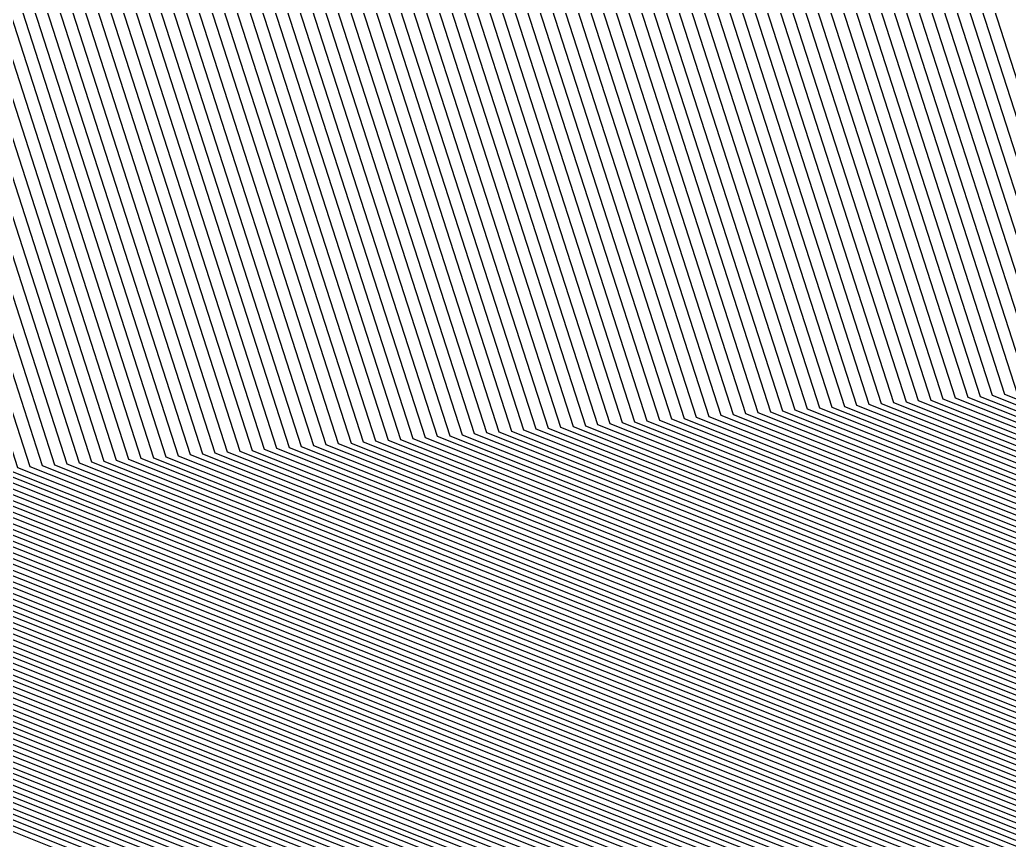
# Model space of a CAD drawing. Extents: x 7084 to 11035, y 13750 to 16729.
# Drawn here: x 8445.3 to 8532.5, y 14683.9 to 14756.2 of the extents above; entities that cross this region are included whole.
import ezdxf

# ---------------------------------------------------------------- set-up
doc = ezdxf.new("R2010")
doc.units = 0
doc.layers.add('Default', color=7, linetype='Continuous')

msp = doc.modelspace()

# ---------------------------------------------------------------- linework, layer by layer
at = {"layer": 'Default'}
for points in [[(9281.478, 15751.042), (9356.852, 15724.521), (9433.622, 15695.209), (9655.086, 15754.052), (9865.855, 15696.824), (9981.487, 15545.793), (9991.286, 15418.3), (9989.89, 15252.198), (9939.641, 15034.451), (9918.082, 14673.546), (9873.416, 14602.359), (9657.831, 14523.902), (9525.229, 14479.236), (9347.96, 14482.027), (9273.485, 14405.531), (9006.943, 14448.683), (8989.304, 14578.138), (8848.327, 14601.867), (8742.245, 14604.658), (8655.705, 14604.658), (8604.059, 14621.408), (8376.715, 14711.634)], [(9281.294, 15750.444), (9356.978, 15723.814), (9434.064, 15694.381), (9654.118, 15752.85), (9865.754, 15695.386), (9980.649, 15545.317), (9990.386, 15418.636), (9988.985, 15251.85), (9938.529, 15033.207), (9917.107, 14674.601), (9872.258, 14603.121), (9658.045, 14525.164), (9524.897, 14480.314), (9346.899, 14483.117), (9272.899, 14407.108), (9008.055, 14449.985), (8990.528, 14578.615), (8848.971, 14602.442), (8742.452, 14605.245), (8655.555, 14605.245), (8603.698, 14622.063), (8377.801, 14711.715)], [(9281.111, 15749.846), (9357.105, 15723.107), (9434.507, 15693.553), (9653.15, 15751.647), (9865.653, 15693.948), (9979.812, 15544.841), (9989.487, 15418.971), (9988.079, 15251.502), (9937.417, 15031.963), (9916.133, 14675.656), (9871.099, 14603.883), (9658.26, 14526.425), (9524.566, 14481.392), (9345.839, 14484.206), (9272.312, 14408.685), (9009.166, 14451.286), (8991.752, 14579.092), (8849.614, 14603.016), (8742.659, 14605.831), (8655.406, 14605.831), (8603.336, 14622.719), (8378.888, 14711.795)], [(9280.927, 15749.247), (9357.232, 15722.4), (9434.949, 15692.726), (9652.182, 15750.444), (9865.552, 15692.509), (9978.975, 15544.365), (9988.587, 15419.307), (9987.174, 15251.155), (9936.304, 15030.719), (9915.158, 14676.711), (9869.94, 14604.645), (9658.474, 14527.687), (9524.235, 14482.469), (9344.778, 14485.296), (9271.726, 14410.261), (9010.277, 14452.588), (8992.976, 14579.569), (8850.258, 14603.591), (8742.866, 14606.417), (8655.257, 14606.417), (8602.974, 14623.374), (8379.974, 14711.876)], [(9357.485, 15720.985), (9435.834, 15691.07), (9650.246, 15748.039), (9865.351, 15689.633), (9977.301, 15543.412), (9986.788, 15419.979), (9985.363, 15250.459), (9934.08, 15028.231), (9913.208, 14678.821), (9867.623, 14606.169), (9658.903, 14530.21), (9523.572, 14484.625), (9342.656, 14487.474), (9270.553, 14413.414), (9012.5, 14455.192), (8995.423, 14580.524), (8851.545, 14604.741), (8743.28, 14607.59), (8654.959, 14607.59), (8602.251, 14624.685), (8382.147, 14712.037)], [(8388.665, 14712.521), (8600.081, 14628.616), (8654.064, 14611.108), (8744.522, 14611.108), (8855.406, 14608.19), (9002.765, 14583.387), (9019.168, 14463.002), (9267.035, 14422.874), (9336.292, 14494.011), (9521.585, 14491.093), (9660.19, 14537.781), (9860.671, 14610.741), (9907.359, 14685.15), (9927.407, 15020.768), (9979.931, 15248.373), (9981.39, 15421.994), (9972.277, 15540.554), (9864.747, 15681.003), (9644.438, 15740.822), (9438.489, 15686.102), (9358.244, 15716.741), (9279.458, 15744.462)], [(9357.991, 15718.156), (9437.604, 15687.758), (9646.374, 15743.228), (9864.948, 15683.88), (9973.952, 15541.507), (9983.189, 15421.322), (9981.742, 15249.068), (9929.631, 15023.256), (9909.309, 14683.04), (9862.988, 14609.217), (9659.761, 14535.257), (9522.248, 14488.937), (9338.414, 14491.832), (9268.208, 14419.721), (9016.946, 14460.399), (9000.318, 14582.433), (8854.119, 14607.041), (8744.108, 14609.935), (8654.362, 14609.935), (8600.804, 14627.306), (8386.493, 14712.36)], [(9278.357, 15740.873), (9359.004, 15712.497), (9441.144, 15681.134), (9638.629, 15733.606), (9864.142, 15672.374), (9967.254, 15537.697), (9975.992, 15424.008), (9974.498, 15246.286), (9920.734, 15013.305), (9901.51, 14691.48), (9853.719, 14615.313), (9661.477, 14545.351), (9519.598, 14497.56), (9329.928, 14500.547), (9263.517, 14432.334), (9025.836, 14470.813), (9010.108, 14586.251), (8859.268, 14611.639), (8745.764, 14614.626), (8653.169, 14614.626), (8597.911, 14632.548), (8395.184, 14713.004)], [(9277.806, 15739.078), (9359.384, 15710.375), (9442.472, 15678.651), (9635.725, 15729.998), (9863.84, 15668.059), (9964.742, 15536.268), (9973.293, 15425.016), (9971.782, 15245.243), (9917.397, 15009.574), (9898.585, 14694.644), (9850.243, 14617.599), (9662.12, 14549.136), (9518.604, 14500.794), (9326.746, 14503.815), (9261.758, 14437.064), (9029.171, 14474.718), (9013.779, 14587.682), (8861.198, 14613.364), (8746.385, 14616.385), (8652.722, 14616.385), (8596.826, 14634.514), (8398.443, 14713.246)], [(8406.048, 14713.81), (8594.295, 14639.101), (8651.678, 14620.49), (8747.834, 14620.49), (8865.703, 14617.388), (9022.345, 14591.023), (9036.95, 14483.831), (9257.654, 14448.1), (9319.321, 14511.441), (9516.286, 14508.339), (9663.622, 14557.968), (9842.132, 14622.933), (9891.761, 14702.029), (9909.612, 15000.867), (9965.444, 15242.808), (9966.995, 15427.366), (9958.881, 15532.934), (9863.135, 15657.991), (9628.948, 15721.579), (9445.57, 15672.855), (9360.27, 15705.424), (9276.521, 15734.891), (9127.634, 15739.544)], [(8352.765, 15154.073), (8419.612, 14969.723), (8430.911, 14863.193), (8401.857, 14764.734), (8417.998, 14714.697), (8590.316, 14646.309), (8650.038, 14626.94), (8750.111, 14626.94), (8872.782, 14623.712), (9035.806, 14596.272), (9049.175, 14498.15), (9251.204, 14465.443), (9307.653, 14523.424), (9512.642, 14520.196), (9665.981, 14571.847), (9829.386, 14631.315), (9881.037, 14713.633), (9897.378, 14987.185), (9955.485, 15238.983), (9957.099, 15431.06), (9949.672, 15527.695), (9862.027, 15642.171), (9618.299, 15708.349)], [(9600.874, 15686.699), (9860.214, 15616.282), (9934.601, 15519.123), (9940.906, 15437.104), (9939.188, 15232.724), (9877.359, 14964.796), (9863.49, 14732.622), (9808.53, 14645.03), (9669.842, 14594.557), (9506.681, 14539.598), (9288.56, 14543.033), (9240.649, 14493.822), (9069.18, 14521.582), (9057.833, 14604.862), (8884.367, 14634.059), (8753.838, 14637.494), (8647.354, 14637.494), (8583.807, 14658.104), (8437.553, 14716.148), (8420.378, 14769.39), (8451.293, 14874.156), (8439.271, 14987.51), (8382.535, 15143.975)], [(8391.925, 14712.763), (8598.996, 14630.582), (8653.617, 14612.867), (8745.143, 14612.867), (8857.337, 14609.915), (9006.436, 14584.819), (9022.502, 14466.908), (9265.276, 14427.604), (9333.11, 14497.279), (9520.592, 14494.326), (9660.834, 14541.566), (9857.195, 14613.027), (9904.434, 14688.315), (9924.07, 15017.037), (9977.215, 15247.329), (9978.691, 15423.001), (9969.765, 15539.126)], [(9675.847, 14629.885), (9497.407, 14569.779), (9258.86, 14573.536), (9224.231, 14537.967), (9100.298, 14558.031), (9092.097, 14618.224), (8902.386, 14650.155), (8759.634, 14653.912), (8643.178, 14653.912), (8573.68, 14676.452), (8467.972, 14718.404), (8449.189, 14776.632), (8482.999, 14891.209), (8469.851, 15015.179), (8428.843, 15128.267), (8436.357, 15222.183), (8516.549, 15264.136), (8528.577, 15263.417), (8581.17, 15372.359), (8613.877, 15377.391), (8658.956, 15441.254), (8683.277, 15429.513), (8746.926, 15412.917), (8815.201, 15455.589)], [(9679.707, 14652.596), (9491.445, 14589.181), (9239.767, 14593.145), (9213.677, 14566.347), (9120.303, 14581.463), (9114.123, 14626.814), (8913.97, 14660.503), (8763.36, 14664.466), (8640.494, 14664.466), (8567.171, 14688.247), (8487.528, 14719.855), (8467.71, 14781.288), (8503.381, 14902.172), (8489.509, 15032.965), (8458.613, 15118.169), (8466.54, 15217.255), (8526.959, 15248.863), (8536.021, 15248.321), (8591.509, 15363.261), (8616.151, 15367.052), (8663.712, 15434.43), (8682.036, 15425.584), (8749.189, 15408.074), (8821.222, 15453.095)], [(9680.351, 14656.381), (9490.451, 14592.415), (9236.585, 14596.413), (9211.918, 14571.076), (9123.637, 14585.369), (9117.795, 14628.245), (8915.901, 14662.228), (8763.981, 14666.225), (8640.047, 14666.225), (8566.086, 14690.213), (8490.787, 14720.097), (8470.797, 14782.064), (8506.778, 14904), (8492.786, 15035.93), (8463.575, 15116.486), (8471.571, 15216.434), (8528.694, 15246.317), (8537.262, 15245.805), (8593.232, 15361.744), (8616.53, 15365.329), (8664.505, 15433.293), (8681.829, 15424.929), (8749.566, 15407.267), (8822.226, 15452.679)], [(9684.64, 14681.615), (9483.827, 14613.973), (9215.371, 14618.2), (9200.191, 14602.609), (9145.864, 14611.404), (9142.269, 14637.79), (8928.772, 14673.725), (8768.121, 14677.952), (8637.064, 14677.952), (8558.852, 14703.318), (8512.515, 14721.708), (8491.376, 14787.237), (8529.425, 14916.181), (8514.629, 15055.693), (8496.653, 15105.266), (8505.108, 15210.958), (8540.261, 15229.348), (8545.533, 15229.033), (8604.72, 15351.635), (8619.058, 15353.84), (8669.79, 15425.711), (8680.451, 15420.564), (8752.081, 15401.887), (8828.916, 15449.909)], [(9688.501, 14704.326), (9477.865, 14633.375), (9196.278, 14637.809), (9189.637, 14630.988), (9165.869, 14634.836), (9164.296, 14646.38), (8940.356, 14684.072), (8771.848, 14688.507), (8634.38, 14688.507), (8552.343, 14715.113), (8532.07, 14723.159), (8509.898, 14791.893), (8549.808, 14927.143), (8534.287, 15073.48), (8526.423, 15095.168), (8535.292, 15206.029), (8550.671, 15214.075), (8552.978, 15213.937), (8615.06, 15342.536), (8621.332, 15343.501), (8674.546, 15418.887), (8679.21, 15416.635), (8754.344, 15397.044), (8834.937, 15447.415)], [(9675.632, 14628.624), (9497.738, 14568.701), (9259.921, 14572.446), (9224.818, 14536.391), (9099.187, 14556.73), (9090.873, 14617.747), (8901.743, 14649.581), (8759.427, 14653.326), (8643.327, 14653.326), (8574.042, 14675.797), (8466.886, 14718.324), (8448.16, 14776.373), (8481.867, 14890.6), (8468.759, 15014.19), (8427.189, 15128.828), (8434.68, 15222.457), (8515.971, 15264.984), (8528.163, 15264.255), (8580.595, 15372.865), (8613.75, 15377.966), (8658.692, 15441.633), (8683.346, 15429.731), (8746.801, 15413.186)], [(8364.342, 15150.146), (8427.257, 14976.64), (8438.837, 14867.457), (8409.06, 14766.544), (8425.603, 14715.261), (8587.785, 14650.896), (8648.994, 14631.044), (8751.561, 14631.044), (8877.287, 14627.736), (9044.372, 14599.613), (9056.955, 14507.263), (9247.099, 14476.479), (9300.228, 14531.05), (9510.324, 14527.741), (9667.482, 14580.679), (9821.276, 14636.648), (9874.213, 14721.018), (9889.593, 14978.478), (9949.147, 15236.549), (9950.802, 15433.411)], [(9954.4, 15432.067), (9952.769, 15237.94), (9894.041, 14983.454), (9878.113, 14716.798), (9825.91, 14633.6), (9666.624, 14575.632), (9511.649, 14523.429), (9304.471, 14526.692), (9249.445, 14470.173), (9052.509, 14502.055), (9039.477, 14597.704), (8874.713, 14625.436), (8750.733, 14628.699), (8649.59, 14628.699), (8589.232, 14648.275), (8421.257, 14714.939), (8404.944, 14765.51), (8434.308, 14865.02), (8422.889, 14972.688), (8357.726, 15152.39)], [(9681.852, 14665.213), (9488.133, 14599.96), (9229.16, 14604.038), (9207.814, 14582.113), (9131.416, 14594.481), (9126.361, 14631.586), (8920.406, 14666.252), (8765.43, 14670.33), (8639.003, 14670.33), (8563.554, 14694.8), (8498.392, 14720.661), (8478, 14783.874), (8514.705, 14908.263), (8500.431, 15042.847), (8475.152, 15112.559), (8483.309, 15214.517), (8532.742, 15240.378), (8540.157, 15239.935), (8597.253, 15358.206), (8617.415, 15361.308), (8666.355, 15430.639)], [(9965.196, 15428.038), (9963.634, 15242.113), (9907.388, 14998.38), (9889.811, 14704.139), (9839.815, 14624.457), (9664.051, 14560.491), (9515.623, 14510.495), (9317.199, 14513.62), (9256.481, 14451.253), (9039.173, 14486.434), (9024.792, 14591.977), (8866.99, 14618.538), (8748.248, 14621.663), (8651.38, 14621.663), (8593.571, 14640.411), (8408.22, 14713.971), (8392.597, 14762.406), (8420.72, 14857.712), (8409.783, 14960.83), (8337.88, 15159.122)], [(9683.568, 14675.307), (9485.483, 14608.583), (9220.674, 14612.753), (9203.123, 14594.726), (9140.307, 14604.895), (9136.15, 14635.404), (8925.555, 14670.851), (8767.086, 14675.021), (8637.81, 14675.021), (8560.661, 14700.042), (8507.083, 14721.305), (8486.232, 14785.944), (8523.764, 14913.135), (8509.168, 15050.752), (8488.383, 15108.071), (8496.724, 15212.327), (8537.369, 15233.59), (8543.465, 15233.226), (8601.848, 15354.162), (8618.426, 15356.712), (8668.468, 15427.606), (8680.795, 15421.655), (8751.452, 15403.232)], [(9673.488, 14616.006), (9501.05, 14557.922), (9270.528, 14561.552), (9230.681, 14520.625), (9088.073, 14543.712), (9078.636, 14612.975), (8895.307, 14643.832), (8757.357, 14647.462), (8644.818, 14647.462), (8577.659, 14669.244), (8456.022, 14717.518), (8437.871, 14773.787), (8470.543, 14884.51), (8457.837, 15004.309), (8410.651, 15134.438), (8417.911, 15225.195), (8510.187, 15273.469), (8524.027, 15272.642), (8574.851, 15377.92), (8612.486, 15383.71)], [(9671.986, 14607.175), (9503.368, 14550.377), (9277.953, 14553.927), (9234.786, 14509.588), (9080.293, 14534.6), (9070.07, 14609.634), (8890.802, 14639.808), (8755.908, 14643.358), (8645.862, 14643.358), (8580.19, 14664.657), (8448.417, 14716.953), (8430.668, 14771.976), (8462.617, 14880.247), (8450.192, 14997.392), (8399.073, 15138.365), (8406.173, 15227.112), (8506.139, 15279.408), (8521.132, 15278.512), (8570.83, 15381.458)], [(9674.56, 14622.315), (9499.394, 14563.312), (9265.224, 14566.999), (9227.75, 14528.508), (9093.63, 14550.221), (9084.754, 14615.361), (8898.525, 14646.706), (8758.392, 14650.394), (8644.073, 14650.394), (8575.85, 14672.52), (8461.454, 14717.921), (8443.015, 14775.08), (8476.205, 14887.555), (8463.298, 15009.25), (8418.92, 15131.633), (8426.295, 15223.826), (8513.079, 15269.227), (8526.095, 15268.449), (8577.723, 15375.392), (8613.118, 15380.838)], [(9679.278, 14650.073), (9492.107, 14587.025), (9241.889, 14590.966), (9214.85, 14563.193), (9118.08, 14578.86), (9111.676, 14625.859), (8912.683, 14659.353), (8762.946, 14663.294), (8640.792, 14663.294), (8567.894, 14686.936), (8485.355, 14719.694), (8465.653, 14780.771), (8501.117, 14900.954), (8487.325, 15030.989), (8455.306, 15119.291), (8463.186, 15217.803), (8525.802, 15250.56), (8535.194, 15249.999), (8590.36, 15364.272)], [(8930.703, 14675.449), (8768.742, 14679.711), (8636.617, 14679.711), (8557.768, 14705.284), (8515.774, 14721.95), (8494.463, 14788.013), (8532.822, 14918.008), (8517.905, 15058.658), (8501.614, 15103.583), (8510.139, 15210.136), (8541.996, 15226.802), (8546.774, 15226.517), (8606.444, 15350.118)], [(9685.498, 14686.662), (9482.502, 14618.284), (9211.128, 14622.558), (9197.846, 14608.915), (9150.31, 14616.611), (9147.164, 14639.699), (8931.347, 14676.024), (8768.949, 14680.298), (8636.468, 14680.298), (8557.406, 14705.94), (8516.86, 14722.031), (8495.492, 14788.272), (8533.955, 14918.617), (8518.997, 15059.646), (8503.268, 15103.022), (8511.816, 15209.863), (8542.574, 15225.954), (8547.188, 15225.678), (8607.018, 15349.613)], [(8607.593, 15349.107), (8547.601, 15224.839), (8543.153, 15225.105), (8513.492, 15209.589), (8504.922, 15102.461), (8520.089, 15060.634), (8535.087, 14919.226), (8496.521, 14788.53), (8517.947, 14722.111), (8557.044, 14706.595), (8636.318, 14680.884), (8769.156, 14680.884), (8931.99, 14676.599), (9148.387, 14640.176), (9151.421, 14617.913), (9197.259, 14610.492), (9210.067, 14623.647), (9482.171, 14619.362), (9685.713, 14687.924)], [(9686.142, 14690.447), (9481.508, 14621.518), (9207.946, 14625.826), (9196.087, 14613.645), (9153.644, 14620.516), (9150.835, 14641.13), (8933.277, 14677.749), (8769.57, 14682.057), (8636.02, 14682.057), (8556.321, 14707.905), (8520.12, 14722.273), (8498.579, 14789.048), (8537.352, 14920.444), (8522.274, 15062.61), (8508.23, 15101.339), (8516.846, 15209.041), (8544.309, 15223.408), (8548.428, 15223.162), (8608.741, 15348.096)], [(8610.465, 15346.58), (8549.669, 15220.646), (8546.044, 15220.863), (8521.877, 15208.22), (8513.192, 15099.656), (8525.55, 15065.575), (8540.749, 14922.271), (8501.666, 14789.824), (8523.379, 14722.514), (8555.236, 14709.871), (8635.573, 14683.816), (8770.191, 14683.816), (8935.208, 14679.473), (9154.506, 14642.562), (9156.978, 14624.422), (9194.328, 14618.375), (9204.764, 14629.094)], [(9687, 14695.494), (9480.183, 14625.829), (9203.703, 14630.184), (9193.741, 14619.952), (9158.089, 14625.723), (9155.73, 14643.039), (8935.852, 14680.048), (8770.398, 14684.402), (8635.424, 14684.402), (8554.874, 14710.526), (8524.465, 14722.595), (8502.695, 14790.082), (8541.881, 14922.88), (8526.642, 15066.563), (8514.846, 15099.095), (8523.554, 15207.946), (8546.623, 15220.014), (8550.083, 15219.808), (8611.039, 15346.074)], [(8611.613, 15345.569), (8550.496, 15218.969), (8547.201, 15219.166), (8525.23, 15207.672), (8516.499, 15098.534), (8527.734, 15067.551), (8543.014, 14923.489), (8503.724, 14790.341), (8525.552, 14722.676), (8554.513, 14711.182), (8635.275, 14684.989), (8770.605, 14684.989), (8936.495, 14680.623), (9156.953, 14643.516), (9159.2, 14627.025), (9193.155, 14621.528), (9202.642, 14631.273), (9479.852, 14626.907), (9687.214, 14696.756)], [(9687.643, 14699.279), (9479.19, 14629.063), (9200.521, 14633.452), (9191.982, 14624.681), (9161.423, 14629.629), (9159.401, 14644.471), (8937.782, 14681.773), (8771.02, 14686.161), (8634.976, 14686.161), (8553.789, 14712.492), (8527.724, 14722.837), (8505.782, 14790.858), (8545.278, 14924.707), (8529.919, 15069.527), (8519.807, 15097.412), (8528.584, 15207.125), (8548.358, 15217.469), (8551.323, 15217.292), (8612.762, 15344.558)], [(8613.337, 15344.052), (8551.737, 15216.453), (8548.936, 15216.62), (8530.261, 15206.851), (8521.461, 15096.851), (8531.011, 15070.516), (8546.411, 14925.316), (8506.811, 14791.117), (8528.811, 14722.917), (8553.428, 14713.148), (8634.827, 14686.748), (8771.227, 14686.748), (8938.426, 14682.348), (9160.625, 14644.948), (9162.535, 14630.931), (9191.396, 14626.258), (9199.46, 14634.541), (9478.859, 14630.141), (9687.857, 14700.541)], [(8613.911, 15343.547), (8552.15, 15215.614), (8549.514, 15215.772), (8531.938, 15206.577), (8523.115, 15096.29), (8532.103, 15071.504), (8547.543, 14925.925), (8507.84, 14791.376), (8529.897, 14722.998), (8553.066, 14713.803), (8634.678, 14687.334), (8771.434, 14687.334), (8939.069, 14682.923), (9161.848, 14645.425), (9163.646, 14632.232), (9190.809, 14627.835), (9198.399, 14635.63), (9478.527, 14631.219), (9688.072, 14701.802)], [(8939.713, 14683.498), (8771.641, 14687.92), (8634.529, 14687.92), (8552.704, 14714.458), (8530.984, 14723.079), (8508.869, 14791.634), (8548.675, 14926.534), (8533.195, 15072.492), (8524.769, 15095.729), (8533.615, 15206.303), (8550.093, 15214.923), (8552.564, 15214.776), (8614.485, 15343.041)], [(8615.634, 15342.03), (8553.391, 15213.098), (8551.249, 15213.227), (8536.968, 15205.756), (8528.077, 15094.607), (8535.379, 15074.468), (8550.94, 14927.752), (8510.927, 14792.152), (8533.156, 14723.24)], [(9688.93, 14706.849), (9477.202, 14635.531), (9194.156, 14639.988), (9188.464, 14634.141), (9168.091, 14637.439), (9166.743, 14647.334), (8941.644, 14685.222), (8772.262, 14689.679), (8634.082, 14689.679), (8551.619, 14716.424), (8534.243, 14723.32), (8511.956, 14792.41), (8552.072, 14928.362), (8536.471, 15075.456), (8529.731, 15094.046), (8538.645, 15205.482), (8551.828, 15212.378), (8553.805, 15212.26), (8616.209, 15341.525)], [(9689.788, 14711.896), (9475.878, 14639.842), (9189.914, 14644.346), (9186.119, 14640.448), (9172.537, 14642.646), (9171.638, 14649.243), (8944.218, 14687.522), (8773.09, 14692.025), (8633.485, 14692.025), (8550.173, 14719.045), (8538.588, 14723.643), (8516.071, 14793.445), (8556.602, 14930.798), (8540.84, 15079.409), (8536.346, 15091.802), (8545.353, 15204.387), (8554.141, 15208.984), (8555.459, 15208.905), (8618.506, 15339.503)], [(8619.081, 15338.998), (8555.873, 15208.067), (8554.719, 15208.136), (8547.03, 15204.113), (8538, 15091.241), (8541.932, 15080.397), (8557.734, 14931.407), (8517.1, 14793.704), (8539.675, 14723.723), (8549.811, 14719.7), (8633.336, 14692.611), (8773.297, 14692.611), (8944.861, 14688.096), (9172.862, 14649.72), (9173.648, 14643.948), (9185.532, 14642.024), (9188.853, 14645.435)], [(8619.655, 15338.492), (8556.286, 15207.228), (8555.298, 15207.287), (8548.707, 15203.839), (8539.654, 15090.68), (8543.024, 15081.385), (8558.866, 14932.016), (8518.129, 14793.962), (8540.761, 14723.804), (8549.449, 14720.356), (8633.187, 14693.198), (8773.504, 14693.198), (8945.505, 14688.671), (9174.086, 14650.197), (9174.76, 14645.25), (9184.946, 14643.601), (9187.792, 14646.524), (9475.215, 14641.998), (9690.217, 14714.42)], [(8620.23, 15337.987), (8556.7, 15206.389), (8555.876, 15206.439), (8550.383, 15203.565), (8541.308, 15090.119), (8544.116, 15082.373), (8559.999, 14932.625), (8519.158, 14794.221), (8541.848, 14723.884), (8549.088, 14721.011), (8633.038, 14693.784), (8773.711, 14693.784), (8946.148, 14689.246), (9175.309, 14650.675), (9175.871, 14646.552), (9184.36, 14645.178)], [(8891.446, 14640.383), (8756.115, 14643.944), (8645.713, 14643.944), (8579.828, 14665.312), (8449.504, 14717.034), (8431.697, 14772.235), (8463.749, 14880.856), (8451.284, 14998.38), (8400.727, 15137.804), (8407.85, 15226.838), (8506.717, 15278.56)], [(9672.63, 14610.96), (9502.375, 14553.611), (9274.771, 14557.195), (9233.027, 14514.318), (9083.628, 14538.505), (9073.741, 14611.066), (8892.733, 14641.532), (8756.529, 14645.117), (8645.415, 14645.117), (8579.105, 14666.623), (8451.676, 14717.195), (8433.755, 14772.752), (8466.014, 14882.074), (8453.469, 15000.356), (8404.035, 15136.682), (8411.204, 15226.29), (8507.874, 15276.863)], [(9672.844, 14612.221), (9502.044, 14554.688), (9273.71, 14558.284), (9232.44, 14515.895), (9084.739, 14539.807), (9074.965, 14611.543), (8893.376, 14642.107), (8756.736, 14645.703), (8645.266, 14645.703), (8578.744, 14667.278), (8452.763, 14717.276), (8434.784, 14773.011), (8467.146, 14882.683), (8454.561, 15001.344), (8405.689, 15136.121), (8412.881, 15226.016), (8508.452, 15276.014)], [(8510.765, 15272.62), (8419.588, 15224.921), (8412.304, 15133.877), (8458.929, 15005.297), (8471.675, 14885.119), (8438.9, 14774.045), (8457.108, 14717.598), (8577.297, 14669.899), (8644.669, 14648.048), (8757.564, 14648.048), (8895.951, 14644.407), (9079.859, 14613.452), (9089.184, 14545.014)], [(8511.344, 15271.772), (8421.265, 15224.648), (8413.958, 15133.316), (8460.021, 15006.285), (8472.808, 14885.728), (8439.929, 14774.304), (8458.195, 14717.679)], [(8511.922, 15270.924), (8422.942, 15224.374), (8415.612, 15132.755), (8461.114, 15007.273), (8473.94, 14886.337), (8440.958, 14774.563), (8459.281, 14717.759), (8576.574, 14671.21), (8644.371, 14649.221), (8757.978, 14649.221), (8897.238, 14645.556), (9082.307, 14614.406), (9091.407, 14547.617), (9228.922, 14525.354), (9267.346, 14564.821), (9500.056, 14561.156), (9674.131, 14619.792)], [(8643.924, 14650.98), (8575.489, 14673.175), (8462.54, 14718.001), (8444.044, 14775.339), (8477.337, 14888.164), (8464.39, 15010.238), (8420.574, 15131.072), (8427.972, 15223.552), (8513.657, 15268.378)], [(9674.989, 14624.838), (9498.731, 14565.467), (9263.103, 14569.178), (9226.577, 14531.661), (9095.853, 14552.824), (9087.202, 14616.315), (8899.812, 14647.856), (8758.806, 14651.567), (8643.775, 14651.567), (8575.127, 14673.831), (8463.627, 14718.082), (8445.073, 14775.597), (8478.47, 14888.773), (8465.482, 15011.226), (8422.228, 15130.511), (8429.649, 15223.279), (8514.235, 15267.53)], [(8514.814, 15266.681), (8431.326, 15223.005), (8423.882, 15129.95), (8466.574, 15012.214), (8479.602, 14889.382), (8446.102, 14775.856), (8464.713, 14718.162), (8574.765, 14674.486), (8643.626, 14652.153), (8759.013, 14652.153), (8900.456, 14648.431), (9088.425, 14616.792), (9096.964, 14554.126), (9225.991, 14533.237), (9262.042, 14570.267), (9498.4, 14566.545), (9675.203, 14626.1)], [(8515.392, 15265.833), (8433.003, 15222.731), (8425.536, 15129.389), (8467.666, 15013.202), (8480.734, 14889.991), (8447.131, 14776.115), (8465.8, 14718.243), (8574.404, 14675.141), (8643.476, 14652.739), (8759.22, 14652.739), (8901.099, 14649.006), (9089.649, 14617.269), (9098.075, 14555.428), (9225.404, 14534.814)], [(8517.127, 15263.287), (8438.033, 15221.91), (8430.497, 15127.706), (8470.943, 15016.167), (8484.131, 14891.819), (8450.218, 14776.891), (8469.059, 14718.485)], [(9676.276, 14632.409), (9496.744, 14571.935), (9256.739, 14575.714), (9223.059, 14541.121), (9102.521, 14560.635), (9094.544, 14619.178), (8903.673, 14651.305), (8760.048, 14655.085), (8642.88, 14655.085), (8572.957, 14677.762), (8470.145, 14718.565), (8451.247, 14777.149), (8485.264, 14892.428), (8472.035, 15017.155), (8432.151, 15127.145), (8439.71, 15221.636), (8517.706, 15262.439)], [(9676.49, 14633.67), (9496.413, 14573.013), (9255.678, 14576.804), (9222.472, 14542.697), (9103.632, 14561.937), (9095.768, 14619.656), (8904.317, 14651.88), (8760.255, 14655.671), (8642.731, 14655.671), (8572.595, 14678.418), (8471.232, 14718.646), (8452.276, 14777.408), (8486.396, 14893.037), (8473.127, 15018.143), (8433.805, 15126.584), (8441.387, 15221.362), (8518.284, 15261.59)], [(9676.919, 14636.194), (9495.75, 14575.168), (9253.556, 14578.983), (9221.3, 14545.85), (9105.855, 14564.54), (9098.215, 14620.61), (8905.604, 14653.03), (8760.669, 14656.844), (8642.433, 14656.844), (8571.872, 14679.728), (8473.404, 14718.807), (8454.334, 14777.925), (8488.661, 14894.255), (8475.311, 15020.119), (8437.113, 15125.462), (8444.741, 15220.814), (8519.441, 15259.893)], [(8520.019, 15259.045), (8446.418, 15220.541), (8438.767, 15124.901), (8476.404, 15021.108), (8489.793, 14894.864), (8455.363, 14778.184), (8474.491, 14718.888), (8571.51, 14680.384), (8642.283, 14657.43), (8760.876, 14657.43), (8906.248, 14653.605), (9099.439, 14621.087), (9106.966, 14565.842), (9220.713, 14547.427), (9252.496, 14580.072)], [(9677.348, 14638.717), (9495.088, 14577.324), (9251.435, 14581.161), (9220.127, 14549.004), (9108.078, 14567.144), (9100.663, 14621.564), (8906.891, 14654.179), (8761.083, 14658.016), (8642.134, 14658.016), (8571.149, 14681.039), (8475.577, 14718.968), (8456.392, 14778.443), (8490.925, 14895.473), (8477.496, 15022.096), (8440.421, 15124.34), (8448.095, 15220.267), (8520.597, 15258.196)], [(9677.563, 14639.979), (9494.757, 14578.402), (9250.374, 14582.251), (9219.541, 14550.58), (9109.189, 14568.446), (9101.886, 14622.042), (8907.535, 14654.754), (8761.29, 14658.603), (8641.985, 14658.603), (8570.787, 14681.694), (8476.664, 14719.049), (8457.421, 14778.701), (8492.058, 14896.082), (8478.588, 15023.084), (8442.074, 15123.779), (8449.772, 15219.993), (8521.176, 15257.348)], [(8521.754, 15256.499), (8451.448, 15219.719), (8443.728, 15123.218), (8479.68, 15024.072), (8493.19, 14896.691), (8458.45, 14778.96), (8477.75, 14719.129), (8570.425, 14682.349), (8641.836, 14659.189), (8761.497, 14659.189), (8908.178, 14655.329), (9103.11, 14622.519), (9110.3, 14569.747), (9218.954, 14552.157), (9249.314, 14583.34), (9494.426, 14579.48), (9677.777, 14641.241)], [(8522.332, 15255.651), (8453.125, 15219.445), (8445.382, 15122.657), (8480.772, 15025.06), (8494.322, 14897.3), (8459.479, 14779.219), (8478.836, 14719.21), (8570.064, 14683.005), (8641.687, 14659.775), (8761.704, 14659.775), (8908.822, 14655.904), (9104.334, 14622.996), (9111.412, 14571.049), (9218.368, 14553.734), (9248.253, 14584.429), (9494.094, 14580.558), (9677.992, 14642.502)], [(8522.911, 15254.802), (8454.802, 15219.172), (8447.036, 15122.096), (8481.864, 15026.048), (8495.455, 14897.909), (8460.508, 14779.477), (8479.923, 14719.291), (8569.702, 14683.66), (8641.538, 14660.362), (8761.911, 14660.362), (8909.465, 14656.479), (9105.557, 14623.473), (9112.523, 14572.351), (9217.782, 14555.31), (9247.192, 14585.519), (9493.763, 14581.636), (9678.206, 14643.764)], [(8523.489, 15253.954), (8456.479, 15218.898), (8448.69, 15121.535), (8482.956, 15027.037), (8496.587, 14898.518), (8461.537, 14779.736), (8481.009, 14719.371), (8569.34, 14684.315), (8641.389, 14660.948), (8762.118, 14660.948), (8910.109, 14657.054), (9106.781, 14623.95), (9113.634, 14573.653), (9217.195, 14556.887), (9246.131, 14586.608), (9493.432, 14582.714), (9678.421, 14645.026)], [(9678.635, 14646.287), (9493.101, 14583.792), (9245.071, 14587.698), (9216.609, 14558.463), (9114.746, 14574.954), (9108.005, 14624.428), (8910.753, 14657.629), (8762.325, 14661.535), (8641.24, 14661.535), (8568.979, 14684.97), (8482.096, 14719.452), (8462.566, 14779.995), (8497.72, 14899.127), (8484.049, 15028.025), (8450.344, 15120.974), (8458.156, 15218.624), (8524.067, 15253.105)], [(8524.646, 15252.257), (8459.833, 15218.35), (8451.998, 15120.413), (8485.141, 15029.013), (8498.852, 14899.736), (8463.595, 14780.253), (8483.182, 14719.532), (8568.617, 14685.626), (8641.09, 14662.121), (8762.532, 14662.121), (8911.396, 14658.203), (9109.229, 14624.905), (9115.857, 14576.256), (9216.023, 14560.04), (9244.01, 14588.787)], [(8525.224, 15251.408), (8461.51, 15218.076), (8453.652, 15119.852), (8486.233, 15030.001), (8499.984, 14900.345), (8464.624, 14780.512), (8484.268, 14719.613), (8568.256, 14686.281), (8640.941, 14662.707), (8762.739, 14662.707), (8912.04, 14658.778), (9110.452, 14625.382), (9116.969, 14577.558), (9215.436, 14561.617)], [(9679.493, 14651.334), (9491.776, 14588.103), (9240.828, 14592.055), (9214.264, 14564.77), (9119.191, 14580.162), (9112.9, 14626.337), (8913.327, 14659.928), (8763.153, 14663.88), (8640.643, 14663.88), (8567.532, 14687.592), (8486.441, 14719.774), (8466.681, 14781.029), (8502.249, 14901.563), (8488.417, 15031.977), (8456.959, 15118.73), (8464.863, 15217.529), (8526.381, 15249.711)], [(8527.537, 15248.014), (8468.217, 15216.981), (8460.267, 15117.608), (8490.601, 15033.954), (8504.514, 14902.781), (8468.739, 14781.547), (8488.614, 14719.935), (8566.809, 14688.902), (8640.345, 14665.053), (8763.567, 14665.053), (8914.614, 14661.078), (9115.347, 14627.291), (9121.414, 14582.765), (9213.091, 14567.923), (9238.706, 14594.234), (9491.113, 14590.259), (9679.922, 14653.858)], [(8763.774, 14665.639), (8640.196, 14665.639), (8566.447, 14689.557), (8489.7, 14720.016), (8469.768, 14781.805), (8505.646, 14903.39), (8491.694, 15034.942), (8461.921, 15117.047), (8469.894, 15216.707), (8528.116, 15247.166)], [(9680.78, 14658.904), (9489.789, 14594.571), (9234.464, 14598.591), (9210.745, 14574.23), (9125.859, 14587.972), (9120.242, 14629.2), (8917.188, 14663.377), (8764.395, 14667.398), (8639.748, 14667.398), (8565.362, 14691.523), (8492.96, 14720.258), (8472.855, 14782.581), (8509.043, 14905.218), (8494.97, 15037.906), (8466.883, 15115.364), (8474.924, 15215.886), (8529.851, 15244.62)], [(8530.429, 15243.772), (8476.601, 15215.612), (8468.537, 15114.803), (8496.062, 15038.894), (8510.175, 14905.827), (8473.884, 14782.84), (8494.046, 14720.338), (8565.001, 14692.179), (8639.599, 14667.984), (8764.602, 14667.984), (8917.832, 14663.952), (9121.466, 14629.677), (9126.971, 14589.274)], [(8531.007, 15242.923), (8478.278, 15215.338), (8470.191, 15114.242), (8497.154, 15039.883), (8511.308, 14906.436), (8474.913, 14783.099), (8495.132, 14720.419), (8564.639, 14692.834), (8639.45, 14668.571), (8764.809, 14668.571), (8918.475, 14664.527), (9122.689, 14630.154), (9128.082, 14590.576), (9209.573, 14577.383), (9232.342, 14600.77), (9489.126, 14596.726), (9681.209, 14661.428)], [(8639.152, 14669.743), (8563.916, 14694.144), (8497.305, 14720.58), (8476.971, 14783.616), (8513.572, 14907.654), (8499.339, 15041.859), (8473.498, 15113.12), (8481.632, 15214.791), (8532.164, 15241.227)], [(9682.067, 14666.475), (9487.801, 14601.038), (9228.099, 14605.128), (9207.227, 14583.689), (9132.528, 14595.783), (9127.584, 14632.063), (8921.05, 14666.826), (8765.637, 14670.916), (8638.854, 14670.916), (8563.192, 14695.455), (8499.478, 14720.741), (8479.029, 14784.133), (8515.837, 14908.872), (8501.523, 15043.835), (8476.806, 15111.998), (8484.986, 15214.243), (8533.321, 15239.53)], [(9682.281, 14667.736), (9487.47, 14602.116), (9227.039, 14606.217), (9206.641, 14585.266), (9133.639, 14597.085), (9128.808, 14632.54), (8921.693, 14667.401), (8765.844, 14671.503), (8638.704, 14671.503), (8562.831, 14696.11), (8500.564, 14720.822), (8480.058, 14784.392), (8516.969, 14909.481), (8502.615, 15044.823), (8478.46, 15111.437), (8486.663, 15213.969), (8533.899, 15238.681), (8540.984, 15238.258)], [(8534.477, 15237.833), (8488.339, 15213.696), (8480.114, 15110.876), (8503.707, 15045.812), (8518.102, 14910.09), (8481.087, 14784.65), (8501.651, 14720.902), (8562.469, 14696.766), (8638.555, 14672.089), (8766.051, 14672.089), (8922.337, 14667.976), (9130.032, 14633.018), (9134.75, 14598.386), (9206.055, 14586.843), (9225.978, 14607.306), (9487.139, 14603.194), (9682.496, 14668.998)], [(9682.71, 14670.26), (9486.808, 14604.272), (9224.917, 14608.396), (9205.468, 14588.419), (9135.862, 14599.688), (9131.255, 14633.495), (8922.98, 14668.551), (8766.258, 14672.675), (8638.406, 14672.675), (8562.107, 14697.421), (8502.737, 14720.983), (8482.116, 14784.909), (8519.234, 14910.699), (8504.799, 15046.8), (8481.768, 15110.315), (8490.016, 15213.422), (8535.056, 15236.984), (8541.811, 15236.58)], [(8535.634, 15236.136), (8491.693, 15213.148), (8483.422, 15109.754), (8505.891, 15047.788), (8520.367, 14911.308), (8483.145, 14785.168), (8503.824, 14721.064), (8561.746, 14698.076), (8638.257, 14673.262), (8766.465, 14673.262), (8923.624, 14669.126), (9132.479, 14633.972), (9136.973, 14600.99), (9204.882, 14589.996), (9223.856, 14609.485), (9486.476, 14605.349), (9682.925, 14671.522)], [(8924.267, 14669.701), (8766.672, 14673.848), (8638.108, 14673.848), (8561.384, 14698.731), (8504.91, 14721.144), (8484.174, 14785.426), (8521.499, 14911.917), (8506.984, 15048.776), (8485.076, 15109.193), (8493.37, 15212.874), (8536.212, 15235.287)], [(8536.791, 15234.439), (8495.047, 15212.6), (8486.729, 15108.632), (8508.076, 15049.764), (8522.631, 14912.526), (8485.203, 14785.685), (8505.996, 14721.225), (8561.022, 14699.387), (8637.959, 14674.434), (8766.879, 14674.434), (8924.911, 14670.276), (9134.927, 14634.926), (9139.196, 14603.593), (9203.709, 14593.149), (9221.735, 14611.664), (9485.814, 14607.505), (9683.353, 14674.045)], [(9684.211, 14679.092), (9484.489, 14611.817), (9217.492, 14616.022), (9201.364, 14599.456), (9143.641, 14608.8), (9139.821, 14636.835), (8927.485, 14672.575), (8767.707, 14676.78), (8637.362, 14676.78), (8559.576, 14702.008), (8510.342, 14721.547), (8489.319, 14786.72), (8527.161, 14914.962), (8512.444, 15053.717), (8493.345, 15106.388), (8501.754, 15211.505), (8539.104, 15231.045)], [(8539.682, 15230.196), (8503.431, 15211.231), (8494.999, 15105.827), (8513.536, 15054.705), (8528.293, 14915.571), (8490.348, 14786.978), (8511.428, 14721.628), (8559.214, 14702.663), (8637.213, 14677.366), (8767.914, 14677.366), (8928.129, 14673.15), (9141.045, 14637.313), (9144.753, 14610.102), (9200.777, 14601.032), (9216.431, 14617.111), (9484.158, 14612.895), (9684.426, 14680.353)], [(8755.494, 14642.185), (8646.161, 14642.185), (8580.913, 14663.346), (8446.244, 14716.792), (8428.61, 14771.459), (8460.352, 14879.028), (8448.008, 14995.415), (8395.766, 15139.487), (8402.819, 15227.659)], [(9671.772, 14605.913), (9503.7, 14549.299), (9279.014, 14552.837), (9235.372, 14508.012), (9079.182, 14533.298), (9068.846, 14609.157), (8890.159, 14639.233), (8755.701, 14642.771), (8646.011, 14642.771), (8580.552, 14664.001), (8447.331, 14716.873), (8429.639, 14771.717), (8461.484, 14879.638), (8449.1, 14996.404), (8397.42, 15138.926), (8404.496, 15227.385)], [(9685.927, 14689.185), (9481.839, 14620.44), (9209.006, 14624.737), (9196.673, 14612.068), (9152.532, 14619.215), (9149.611, 14640.653), (8932.634, 14677.174), (8769.363, 14681.471), (8636.169, 14681.471), (8556.683, 14707.25), (8519.033, 14722.192), (8497.55, 14788.789), (8536.219, 14919.835), (8521.181, 15061.622), (8506.576, 15101.9), (8515.169, 15209.315), (8543.731, 15224.257)], [(9689.144, 14708.111), (9476.871, 14636.608), (9193.096, 14641.077), (9187.878, 14635.718), (9169.203, 14638.741), (9167.967, 14647.811), (8942.287, 14685.797), (8772.469, 14690.266), (8633.932, 14690.266), (8551.258, 14717.079), (8535.329, 14723.401), (8512.985, 14792.669), (8553.205, 14928.971), (8537.564, 15076.445), (8531.384, 15093.485), (8540.322, 15205.208), (8552.406, 15211.53), (8554.218, 15211.421)], [(9689.359, 14709.373), (9476.54, 14637.686), (9192.035, 14642.167), (9187.291, 14637.294), (9170.314, 14640.043), (9169.191, 14648.288), (8942.931, 14686.372), (8772.676, 14690.852), (8633.783, 14690.852), (8550.896, 14717.735), (8536.416, 14723.481), (8514.014, 14792.928), (8554.337, 14929.58), (8538.656, 15077.433), (8533.038, 15092.924), (8541.999, 15204.934), (8552.984, 15210.681), (8554.632, 15210.583)], [(9689.573, 14710.634), (9476.209, 14638.764), (9190.974, 14643.256), (9186.705, 14638.871), (9171.426, 14641.345), (9170.414, 14648.766), (8943.574, 14686.947), (8772.883, 14691.439), (8633.634, 14691.439), (8550.534, 14718.39), (8537.502, 14723.562), (8515.042, 14793.186), (8555.469, 14930.189), (8539.748, 15078.421), (8534.692, 15092.363), (8543.676, 15204.66), (8553.563, 15209.833), (8555.046, 15209.744)], [(9662.764, 14552.921), (9517.611, 14504.027), (9323.564, 14507.083), (9259.999, 14441.794), (9032.505, 14478.624), (9017.45, 14589.114), (8863.129, 14615.089), (8747.006, 14618.144), (8652.275, 14618.144), (8595.741, 14636.48), (8401.702, 14713.488), (8386.423, 14760.854), (8413.926, 14854.057), (8403.23, 14954.901), (8327.956, 15162.488)], [(9662.978, 14554.183), (9517.279, 14505.105), (9322.503, 14508.173), (9259.413, 14443.37), (9033.616, 14479.925), (9018.674, 14589.591), (8863.773, 14615.663), (8747.213, 14618.731), (8652.126, 14618.731), (8595.38, 14637.135), (8402.788, 14713.569), (8387.452, 14761.112), (8415.058, 14854.666), (8404.322, 14955.889), (8329.61, 15161.927)], [(8747.42, 14619.317), (8651.976, 14619.317), (8595.018, 14637.79), (8403.875, 14713.649), (8388.481, 14761.371), (8416.19, 14855.276), (8405.414, 14956.877), (8331.264, 15161.366)], [(8865.06, 14616.813), (8747.627, 14619.903), (8651.827, 14619.903), (8594.656, 14638.445), (8404.961, 14713.73), (8389.51, 14761.63), (8417.323, 14855.885), (8406.506, 14957.865), (8332.918, 15160.805)], [(8336.226, 15159.683), (8408.691, 14959.842), (8419.587, 14857.103), (8391.568, 14762.147), (8407.134, 14713.891), (8593.933, 14639.756), (8651.529, 14621.076), (8748.041, 14621.076), (8866.347, 14617.963), (9023.569, 14591.5), (9038.062, 14485.132)], [(9664.265, 14561.753), (9515.292, 14511.573), (9316.139, 14514.709), (9255.895, 14452.83), (9040.284, 14487.736), (9026.016, 14592.454), (8867.634, 14619.113), (8748.455, 14622.249), (8651.231, 14622.249), (8593.21, 14641.067), (8409.307, 14714.052), (8393.625, 14762.664), (8421.852, 14858.321), (8410.875, 14961.818), (8339.533, 15158.561)], [(8341.187, 15158), (8411.967, 14962.806), (8422.984, 14858.93), (8394.654, 14762.923), (8410.393, 14714.133), (8592.848, 14641.722), (8651.082, 14622.835), (8748.662, 14622.835), (8868.278, 14619.688), (9027.24, 14592.932), (9041.396, 14489.038)], [(9836.338, 14626.743), (9664.694, 14564.276), (9514.63, 14513.728), (9314.017, 14516.888), (9254.722, 14455.983), (9042.507, 14490.34), (9028.463, 14593.409), (8868.921, 14620.262), (8748.869, 14623.422), (8650.933, 14623.422), (8592.486, 14642.377), (8411.48, 14714.213), (8395.683, 14763.182), (8424.117, 14859.539), (8413.059, 14963.794), (8342.841, 15157.439)], [(8869.565, 14620.837), (8749.076, 14624.008), (8650.783, 14624.008), (8592.125, 14643.032), (8412.566, 14714.294), (8396.712, 14763.44), (8425.249, 14860.148), (8414.151, 14964.782), (8344.495, 15156.878)], [(8650.634, 14624.594), (8591.763, 14643.688), (8413.652, 14714.374), (8397.741, 14763.699), (8426.381, 14860.757), (8415.244, 14965.771), (8346.149, 15156.317)], [(9665.338, 14568.062), (9513.636, 14516.962), (9310.835, 14520.156), (9252.963, 14460.713), (9045.841, 14494.245), (9032.135, 14594.84), (8870.852, 14621.987), (8749.49, 14625.181), (8650.485, 14625.181), (8591.401, 14644.343), (8414.739, 14714.455), (8398.77, 14763.958), (8427.514, 14861.366), (8416.336, 14966.759), (8347.803, 15155.756)], [(8349.457, 15155.195), (8417.428, 14967.747), (8428.646, 14861.975), (8399.799, 14764.216), (8415.825, 14714.536), (8591.04, 14644.998), (8650.336, 14625.767), (8749.697, 14625.767), (8871.495, 14622.562), (9033.358, 14595.318), (9046.952, 14495.547), (9252.376, 14462.29), (9309.774, 14521.245), (9513.305, 14518.04), (9665.552, 14569.323)], [(9665.767, 14570.585), (9512.974, 14519.118), (9308.714, 14522.335), (9251.79, 14463.866), (9048.064, 14496.848), (9034.582, 14595.795), (8872.139, 14623.137), (8749.904, 14626.353), (8650.187, 14626.353), (8590.678, 14645.654), (8416.912, 14714.616), (8400.828, 14764.475), (8429.778, 14862.584), (8418.52, 14968.735), (8351.111, 15154.634)], [(9666.195, 14573.108), (9512.311, 14521.274), (9306.592, 14524.513), (9250.617, 14467.019), (9050.287, 14499.452), (9037.029, 14596.749), (8873.426, 14624.286), (8750.318, 14627.526), (8649.889, 14627.526), (8589.955, 14646.964), (8419.084, 14714.777), (8402.886, 14764.992), (8432.043, 14863.802), (8420.704, 14970.711), (8354.418, 15153.512)], [(9666.41, 14574.37), (9511.98, 14522.352), (9305.531, 14525.603), (9250.031, 14468.596), (9051.398, 14500.754), (9038.253, 14597.226), (8874.07, 14624.861), (8750.526, 14628.112), (8649.74, 14628.112), (8589.593, 14647.619), (8420.171, 14714.858), (8403.915, 14765.251), (8433.176, 14864.411), (8421.796, 14971.7), (8356.072, 15152.951)], [(8649.441, 14629.285), (8588.87, 14648.93), (8422.344, 14715.019), (8405.973, 14765.768), (8435.44, 14865.629), (8423.981, 14973.676), (8359.38, 15151.829)], [(8876, 14626.586), (8751.147, 14629.871), (8649.292, 14629.871), (8588.508, 14649.585), (8423.43, 14715.1), (8407.002, 14766.027), (8436.573, 14866.238), (8425.073, 14974.664), (8361.034, 15151.268)], [(9667.268, 14579.417), (9510.655, 14526.663), (9301.289, 14529.96), (9247.686, 14474.903), (9055.843, 14505.961), (9043.148, 14599.135), (8876.644, 14627.161), (8751.354, 14630.458), (8649.143, 14630.458), (8588.147, 14650.241), (8424.516, 14715.18), (8408.031, 14766.286), (8437.705, 14866.847), (8426.165, 14975.652), (8362.688, 15150.707)], [(8648.845, 14631.631), (8587.423, 14651.551), (8426.689, 14715.342), (8410.089, 14766.803), (8439.97, 14868.066), (8428.349, 14977.629), (8365.996, 15149.585)], [(8878.575, 14628.885), (8751.975, 14632.217), (8648.696, 14632.217), (8587.062, 14652.206), (8427.776, 14715.422), (8411.118, 14767.062), (8441.102, 14868.675), (8429.441, 14978.617), (8367.65, 15149.024)], [(9668.126, 14584.464), (9509.33, 14530.975), (9297.046, 14534.318), (9245.34, 14481.209), (9060.289, 14511.168), (9048.043, 14601.044), (8879.218, 14629.46), (8752.182, 14632.803), (8648.547, 14632.803), (8586.7, 14652.862), (8428.862, 14715.503), (8412.147, 14767.32), (8442.234, 14869.284), (8430.534, 14979.605), (8369.303, 15148.463)], [(9668.34, 14585.725), (9508.999, 14532.053), (9295.985, 14535.407), (9244.754, 14482.786), (9061.4, 14512.47), (9049.267, 14601.521), (8879.862, 14630.035), (8752.389, 14633.39), (8648.397, 14633.39), (8586.338, 14653.517), (8429.948, 14715.583), (8413.176, 14767.579), (8443.367, 14869.893), (8431.626, 14980.593), (8370.957, 15147.902)], [(9668.555, 14586.987), (9508.668, 14533.131), (9294.924, 14536.497), (9244.167, 14484.362), (9062.512, 14513.771), (9050.49, 14601.999), (8880.505, 14630.61), (8752.596, 14633.976), (8648.248, 14633.976), (8585.977, 14654.172), (8431.035, 14715.664), (8414.205, 14767.838), (8444.499, 14870.502), (8432.718, 14981.581), (8372.611, 15147.341)], [(9668.769, 14588.249), (9508.337, 14534.208), (9293.864, 14537.586), (9243.581, 14485.939), (9063.623, 14515.073), (9051.714, 14602.476), (8881.149, 14631.185), (8752.803, 14634.562), (8648.099, 14634.562), (8585.615, 14654.828), (8432.121, 14715.745), (8415.234, 14768.096), (8445.631, 14871.111), (8433.81, 14982.569), (8374.265, 15146.78)], [(9668.984, 14589.511), (9508.005, 14535.286), (9292.803, 14538.675), (9242.995, 14487.516), (9064.734, 14516.375), (9052.938, 14602.953), (8881.792, 14631.76), (8753.01, 14635.149), (8647.95, 14635.149), (8585.253, 14655.483), (8433.208, 14715.825), (8416.263, 14768.355), (8446.764, 14871.72), (8434.902, 14983.557), (8375.919, 15146.219)], [(9669.198, 14590.772), (9507.674, 14536.364), (9291.742, 14539.765), (9242.408, 14489.092), (9065.846, 14517.677), (9054.161, 14603.43), (8882.436, 14632.335), (8753.217, 14635.735), (8647.801, 14635.735), (8584.892, 14656.138), (8434.294, 14715.906), (8417.292, 14768.614), (8447.896, 14872.329), (8435.994, 14984.546), (8377.573, 15145.658)], [(8753.424, 14636.321), (8647.652, 14636.321), (8584.53, 14656.793), (8435.38, 14715.986), (8418.32, 14768.872), (8449.028, 14872.938), (8437.086, 14985.534), (8379.227, 15145.097)], [(9669.627, 14593.296), (9507.012, 14538.52), (9289.621, 14541.943), (9241.236, 14492.245), (9068.068, 14520.28), (9056.609, 14604.385), (8883.723, 14633.484), (8753.631, 14636.908), (8647.503, 14636.908), (8584.168, 14657.449), (8436.467, 14716.067), (8419.349, 14769.131), (8450.161, 14873.547), (8438.179, 14986.522), (8380.881, 15144.536)], [(8385.842, 15142.853), (8441.455, 14989.486), (8453.558, 14875.374), (8422.436, 14769.907), (8439.726, 14716.309), (8583.083, 14659.414), (8647.055, 14638.667), (8754.252, 14638.667), (8885.654, 14635.209), (9060.28, 14605.816), (9071.403, 14524.185), (9239.477, 14496.975), (9286.439, 14545.212), (9506.018, 14541.754), (9670.27, 14597.081)], [(8387.496, 15142.292), (8442.547, 14990.475), (8454.69, 14875.983), (8423.465, 14770.166), (8440.812, 14716.389), (8582.722, 14660.07), (8646.906, 14639.253), (8754.459, 14639.253), (8886.297, 14635.784), (9061.504, 14606.294), (9072.514, 14525.487), (9238.89, 14498.552), (9285.378, 14546.301)], [(9062.727, 14606.771), (8886.941, 14636.359), (8754.666, 14639.839), (8646.757, 14639.839), (8582.36, 14660.725), (8441.899, 14716.47), (8424.494, 14770.424), (8455.823, 14876.592), (8443.639, 14991.463), (8389.15, 15141.731)], [(9670.914, 14600.866), (9505.024, 14544.987), (9283.256, 14548.48), (9237.718, 14501.705), (9074.737, 14528.091), (9063.951, 14607.248), (8887.584, 14636.933), (8754.873, 14640.426), (8646.608, 14640.426), (8581.998, 14661.38), (8442.985, 14716.55), (8425.523, 14770.683), (8456.955, 14877.201), (8444.731, 14992.451), (8390.804, 15141.17)], [(9671.343, 14603.389), (9504.362, 14547.143), (9281.135, 14550.659), (9236.545, 14504.858), (9076.959, 14530.694), (9066.399, 14608.202), (8888.871, 14638.083), (8755.287, 14641.599), (8646.31, 14641.599), (8581.275, 14662.691), (8445.158, 14716.712), (8427.581, 14771.2), (8459.22, 14878.419), (8446.916, 14994.427), (8394.112, 15140.048)], [(9676.705, 14634.932), (9496.082, 14574.091), (9254.617, 14577.893), (9221.886, 14544.274), (9104.744, 14563.239), (9096.991, 14620.133), (8904.961, 14652.455), (8760.462, 14656.257), (8642.582, 14656.257), (8572.234, 14679.073), (8472.318, 14718.726), (8453.305, 14777.667), (8487.528, 14893.646), (8474.219, 15019.131), (8435.459, 15126.023)], [(9683.782, 14676.568), (9485.152, 14609.661), (9219.614, 14613.843), (9202.536, 14596.302), (9141.419, 14606.197), (9137.374, 14635.881), (8926.198, 14671.425), (8767.293, 14675.607), (8637.661, 14675.607), (8560.299, 14700.697), (8508.169, 14721.386), (8487.261, 14786.202), (8524.896, 14913.744), (8510.26, 15051.741), (8490.037, 15107.51)], [(9684.855, 14682.877), (9483.496, 14615.051), (9214.31, 14619.29), (9199.605, 14604.185), (9146.975, 14612.706), (9143.493, 14638.267), (8929.416, 14674.3), (8768.328, 14678.539), (8636.915, 14678.539), (8558.491, 14703.974), (8513.601, 14721.789), (8492.405, 14787.496), (8530.558, 14916.79), (8515.721, 15056.681), (8498.307, 15104.705)], [(9681.423, 14662.69), (9488.795, 14597.804), (9231.281, 14601.86), (9208.986, 14578.959), (9129.194, 14591.877), (9123.913, 14630.631), (8919.119, 14665.102), (8765.016, 14669.157), (8639.301, 14669.157), (8564.277, 14693.489), (8496.219, 14720.5), (8475.942, 14783.357), (8512.44, 14907.045), (8498.246, 15040.871)], [(9673.273, 14614.745), (9501.381, 14556.844), (9271.589, 14560.463), (9231.268, 14519.048), (9086.962, 14542.41), (9077.412, 14612.497), (8894.664, 14643.257), (8757.15, 14646.876), (8644.968, 14646.876), (8578.02, 14668.588), (8454.936, 14717.437), (8436.842, 14773.528), (8469.411, 14883.901), (8456.745, 15003.321)], [(9672.415, 14609.698), (9502.706, 14552.533), (9275.831, 14556.105), (9233.613, 14512.741), (9082.516, 14537.203), (9072.517, 14610.588), (8892.089, 14640.958), (8756.322, 14644.53), (8645.564, 14644.53), (8579.467, 14665.967), (8450.59, 14717.115), (8432.726, 14772.493), (8464.881, 14881.465), (8452.376, 14999.368)], [(9687.428, 14698.017), (9479.521, 14627.985), (9201.581, 14632.362), (9192.568, 14623.105), (9160.312, 14628.327), (9158.177, 14643.994), (8937.139, 14681.198), (8770.813, 14685.575), (8635.125, 14685.575), (8554.151, 14711.837), (8526.638, 14722.756), (8504.753, 14790.6), (8544.146, 14924.098)], [(9686.571, 14692.971), (9480.846, 14623.674), (9205.824, 14628.005), (9194.914, 14616.798), (9155.866, 14623.12), (9153.282, 14642.085), (8934.564, 14678.899), (8769.984, 14683.23), (8635.722, 14683.23), (8555.598, 14709.216), (8522.292, 14722.434), (8500.637, 14789.565), (8539.617, 14921.662)], [(9686.356, 14691.709), (9481.177, 14622.596), (9206.885, 14626.915), (9195.5, 14615.222), (9154.755, 14621.818), (9152.059, 14641.607), (8933.921, 14678.324), (8769.777, 14682.643), (8635.871, 14682.643), (8555.959, 14708.561), (8521.206, 14722.353), (8499.608, 14789.306), (8538.484, 14921.053)], [(9685.069, 14684.139), (9483.164, 14616.128), (9213.249, 14620.379), (9199.018, 14605.762), (9148.087, 14614.008), (9144.716, 14638.744), (8930.059, 14674.875), (8768.535, 14679.125), (8636.766, 14679.125), (8558.129, 14704.629), (8514.688, 14721.87), (8493.434, 14787.754), (8531.69, 14917.399)], [(9683.997, 14677.83), (9484.82, 14610.739), (9218.553, 14614.932), (9201.95, 14597.879), (9142.53, 14607.499), (9138.598, 14636.358), (8926.842, 14672), (8767.5, 14676.193), (8637.511, 14676.193), (8559.937, 14701.353), (8509.256, 14721.467), (8488.29, 14786.461), (8526.028, 14914.353)], [(9680.565, 14657.643), (9490.12, 14593.493), (9235.524, 14597.502), (9211.332, 14572.653), (9124.748, 14586.67), (9119.018, 14628.723), (8916.545, 14662.802), (8764.188, 14666.812), (8639.897, 14666.812), (8565.724, 14690.868), (8491.873, 14720.177), (8471.826, 14782.323), (8507.911, 14904.609)], [(9674.346, 14621.053), (9499.725, 14562.234), (9266.285, 14565.91), (9228.336, 14526.931), (9092.518, 14548.919), (9083.531, 14614.883), (8897.881, 14646.131), (8758.185, 14649.807), (8644.222, 14649.807), (8576.212, 14671.865), (8460.368, 14717.84), (8441.987, 14774.821), (8475.073, 14886.946)], [(9673.059, 14613.483), (9501.712, 14555.766), (9272.649, 14559.374), (9231.854, 14517.471), (9085.85, 14541.108), (9076.188, 14612.02), (8894.02, 14642.682), (8756.943, 14646.289), (8645.117, 14646.289), (8578.382, 14667.933), (8453.849, 14717.356), (8435.813, 14773.269), (8468.278, 14883.292)], [(8421.407, 14769.648), (8438.64, 14716.228), (8583.445, 14658.759), (8647.204, 14638.08), (8754.045, 14638.08), (8885.01, 14634.634), (9059.056, 14605.339), (9070.291, 14522.884), (9240.063, 14495.399), (9287.499, 14544.122), (9506.349, 14540.676), (9670.056, 14595.819)], [(8469.059, 14718.485), (8573.319, 14677.107), (8643.029, 14654.498), (8759.841, 14654.498), (8903.03, 14650.73), (9093.32, 14618.701), (9101.409, 14559.333), (9223.645, 14539.544), (9257.799, 14574.625), (9497.075, 14570.857), (9676.061, 14631.147)], [(8458.195, 14717.679), (8576.935, 14670.554), (8644.52, 14648.635), (8757.771, 14648.635), (8896.594, 14644.982), (9081.083, 14613.929), (9090.296, 14546.316), (9229.509, 14523.778), (9268.406, 14563.731), (9500.387, 14560.078), (9673.917, 14618.53)], [(8444.072, 14716.631), (8581.637, 14662.036), (8646.459, 14641.012), (8755.08, 14641.012), (8888.228, 14637.508), (9065.175, 14607.725), (9075.848, 14529.393), (9237.131, 14503.282), (9282.196, 14549.569), (9504.693, 14546.065), (9671.128, 14602.128)], [(8400.616, 14713.407), (8596.103, 14635.824), (8652.424, 14617.558), (8746.799, 14617.558), (8862.485, 14614.514), (9016.226, 14588.637), (9031.393, 14477.322), (9260.585, 14440.217), (9324.624, 14505.994), (9517.942, 14502.949), (9662.549, 14551.659), (9847.925, 14619.123)], [(8653.915, 14611.695), (8599.72, 14629.272), (8389.752, 14712.601)], [(8856.693, 14609.34), (8744.936, 14612.281), (8653.766, 14612.281), (8599.358, 14629.927), (8390.838, 14712.682)], [(8857.981, 14610.49), (8745.35, 14613.454), (8653.468, 14613.454), (8598.635, 14631.237), (8393.011, 14712.843)], [(8394.097, 14712.924), (8598.273, 14631.893), (8653.319, 14614.04), (8745.557, 14614.04), (8858.624, 14611.065), (9008.884, 14585.773), (9024.725, 14469.511), (9264.103, 14430.757)], [(8396.27, 14713.085), (8597.55, 14633.203), (8653.02, 14615.213), (8745.971, 14615.213), (8859.911, 14612.214), (9011.331, 14586.728), (9026.948, 14472.115), (9262.931, 14433.91)], [(8397.357, 14713.166), (8597.188, 14633.858), (8652.871, 14615.799), (8746.178, 14615.799), (8860.555, 14612.789), (9012.555, 14587.205), (9028.059, 14473.417), (9262.344, 14435.487)], [(8399.529, 14713.327), (8596.465, 14635.169), (8652.573, 14616.972), (8746.592, 14616.972), (8861.842, 14613.939), (9015.002, 14588.159), (9030.282, 14476.02), (9261.172, 14438.64), (9325.685, 14504.904)], [(8381.061, 14711.957), (8602.613, 14624.029), (8655.108, 14607.004), (8743.073, 14607.004), (8850.901, 14604.166), (8994.199, 14580.047), (9011.389, 14453.89), (9271.14, 14411.838), (9343.717, 14486.385), (9523.904, 14483.547), (9658.689, 14528.949), (9868.782, 14605.407)], [(8383.233, 14712.118), (8601.889, 14625.34), (8654.81, 14608.176), (8743.487, 14608.176), (8852.188, 14605.316), (8996.647, 14581.001), (9013.611, 14456.494)], [(8384.32, 14712.198), (8601.528, 14625.995), (8654.661, 14608.763), (8743.694, 14608.763), (8852.832, 14605.891), (8997.87, 14581.478), (9014.723, 14457.795), (9269.381, 14416.568)], [(9659.547, 14533.996), (9522.579, 14487.859), (9339.474, 14490.742), (9268.794, 14418.144), (9015.834, 14459.097), (8999.094, 14581.956), (8853.476, 14606.466), (8743.901, 14609.349), (8654.512, 14609.349), (8601.166, 14626.65), (8385.406, 14712.279)], [(8744.315, 14610.522), (8654.213, 14610.522), (8600.443, 14627.961), (8387.579, 14712.44)]]:
    msp.add_lwpolyline(points, dxfattribs=at)

doc.saveas('drawing.dxf')
